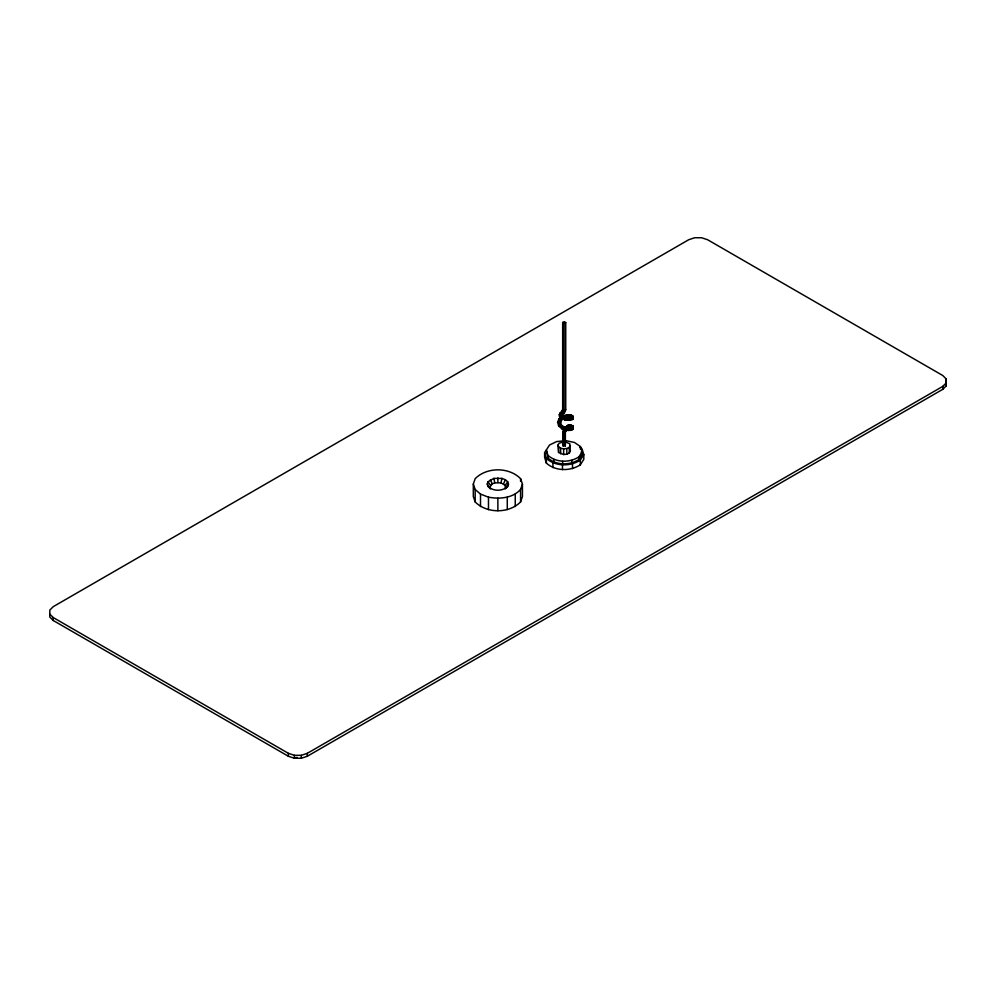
<?xml version="1.0" encoding="UTF-8"?>
<svg xmlns="http://www.w3.org/2000/svg" width="996" height="996" viewBox="0 0 996 996"><rect width="100%" height="100%" fill="white"/><g stroke="black" fill="none" stroke-linecap="round" stroke-linejoin="round"><path stroke-width="1.49" d="M288.392 756.263L53.261 620.508L49.8 617.047L49.8 610.112L53.261 606.651L688.697 239.737L694.698 237.745L701.607 237.745L707.608 239.737L942.739 375.492L946.2 378.953L946.2 385.888L942.739 389.349L307.303 756.263L301.302 758.255L294.393 758.255L288.392 756.263L288.392 753.325L53.261 617.57L49.8 614.109M307.303 756.263L307.303 753.325L942.739 386.411L946.2 382.95L946.2 385.888M488.476 509.628L488.476 497.178L480.508 494.103L475.192 489.497L473.312 484.068L475.192 478.64C486.845 466.912 508.906 466.912 520.572 478.64L522.439 484.068L522.439 496.531L520.572 501.959C508.906 513.687 486.845 513.687 475.192 501.959L473.312 496.531L473.312 484.068M565.292 432.463L563.126 432.339L564.72 428.604L563.126 432.339L565.292 445.909L565.292 432.463L566.288 430.098L565.292 431.33L565.292 445.909L563.114 445.897L563.114 431.218L564.035 429.002M565.74 322.58L565.74 409.717L564.396 412.966L560.275 417.237L559.204 414.747L562.665 409.593L562.665 322.492L564.271 321.646L565.74 322.58L564.134 323.426L562.665 322.492M942.739 389.349L942.739 386.411M563.114 445.897L563.114 431.218M559.067 418.669L560.437 418.631L559.266 421.433L561.918 428.753L565.853 429.861L572.862 429.425L572.986 425.939L570.882 426.089L570.857 428.168L570.882 426.089L569.239 425.317L566.064 426.798L568.28 425.18L570.72 424.869L572.986 425.939L572.862 429.425C568.094 431.903 562.018 429.724 558.644 425.852L557.573 422.217L559.067 418.669L562.591 415.992L566.985 414.697L570.795 414.822L572.825 415.917L572.949 419.353L568.878 420.3M564.396 412.966L562.105 410.912L565.74 409.717L559.503 416.515L561.968 418.718L562.03 415.681L561.196 414.585L559.204 414.747L561.968 418.718L565.541 420.113L570.235 420.312L570.086 418.133L572.513 417.274L572.825 415.917L569.675 417.66L564.956 418.158M558.955 423.312L559.827 426.325L558.644 425.852L559.266 421.433L563.96 418.457M570.72 426.973L568.816 427.458L569.239 425.317L570.72 424.869L567.957 425.466L568.33 427.869L569.139 427.184L568.33 427.869L566.749 426.388L568.28 425.18L567.857 427.247M501.947 478.404L505.395 479.736L507.699 481.728L508.508 484.068L507.699 486.422L505.258 488.862L505.258 485.326L500.938 482.836L501.947 478.404L493.804 478.404L488.052 481.728L487.243 484.068L488.052 486.422L490.493 488.862L487.243 484.068M564.134 323.426L564.134 410.514L563.661 411.609L560.101 413.091L561.595 413.863L562.093 416.079L565.965 417.984L568.716 418.133L570.509 417.498L570.733 416.502L569.251 415.693L562.591 415.992M489.883 487.094L492.223 483.832L494.825 482.836L500.938 482.836M520.572 501.959L520.572 489.497L522.439 484.068M558.644 425.852L560.15 424.396C563.699 427.346 568.915 429.463 572.986 425.939L569.239 425.317L569.251 427.409L572.974 428.019L572.887 427.359L566.313 430.322L561.333 424.869L560.636 422.528L561.607 420.212L560.437 418.631M503.528 483.832L505.395 479.736M566.985 414.697L564.782 417.511L567.508 416.664L566.948 417.573L566.438 415.606L570.795 414.822L566.948 417.573M570.509 417.498L572.513 417.274L572.949 419.353L562.777 416.515L561.968 418.718M579.846 447.329L582.038 448.835L583.805 454.624L583.805 459.318L580.319 464.846C570.16 471.345 555.569 471.394 546.381 463.128L544.613 457.338L544.613 452.645L549.506 445.025L556.627 441.577L562.715 440.954M564.744 441.714L569.812 443.768L570.372 451.275L569.276 453.018L566.824 454.201L563.661 454.525L558.594 452.47L558.034 444.963L559.13 443.22L563.686 441.813M558.034 444.963L558.594 446.781L560.648 448.2L563.661 448.835L566.824 448.511L569.276 447.329L570.372 445.586M582.075 451.86L582.075 454.537L578.9 459.567C569.637 465.505 556.328 465.543 547.937 458.011L546.331 450.055L547.937 455.346C556.328 462.879 569.637 462.829 578.9 456.903L582.075 451.86L580.469 446.582L574.493 442.473L565.765 440.643M544.613 452.645L546.381 458.434C555.569 466.701 570.16 466.651 580.319 460.14L583.805 454.624M505.258 485.326L507.699 481.728M505.868 487.094L508.508 484.068M568.28 425.18L568.816 427.458M507.699 486.422C502.656 491.501 493.107 491.501 488.052 486.422M488.476 497.178C499.519 499.233 512.567 498.274 520.572 489.497M569.251 427.409L570.882 426.089M563.126 432.339L566.288 430.098L565.292 431.33L565.292 444.652M562.03 415.681L559.503 416.515L565.541 420.113L570.086 418.133L568.716 418.133M560.275 417.237L562.093 416.079M557.573 422.217L559.266 421.433L560.636 422.528M288.392 753.325L294.393 755.317L301.302 755.317L307.303 753.325M297.02 757.383L294.393 758.255L294.393 755.317M564.72 429.463L561.918 428.753L563.437 426.736M570.945 419.577L572.949 419.353M570.808 427.135L572.887 427.359M570.783 429.201L572.862 429.425L569.09 427.832M568.953 429.948L570.397 430.434L570.546 428.317L562.914 426.848L560.15 424.396M562.777 416.515L566.425 417.934L566.014 420.075L561.632 418.37L561.321 415.344L563.114 416.863L561.321 415.344M562.665 409.593L564.134 410.514M572.513 417.274L573.285 417.909M560.698 427.097L562.441 428.641M566.326 427.77L566.313 430.322L565.853 429.861M488.052 481.728L490.493 485.326M560.101 413.091L560.823 414.461M490.356 479.736L492.223 483.832M581.266 451.898L582.075 454.537M493.804 478.404L494.825 482.836M569.251 415.693L569.675 417.66M53.261 617.57L53.261 620.508M946.2 378.953L946.2 381.891M580.469 446.582L580.469 449.246M580.319 460.14L580.319 464.846M578.9 456.903L578.9 459.567M572.513 463.924L572.513 468.618M571.791 460.351L571.791 463.016M569.276 447.329L569.276 453.018M566.824 448.511L566.824 454.201M563.661 448.835L563.661 454.525M562.64 461.285L562.64 463.949M562.491 464.945L562.491 469.639M560.648 448.2L560.648 453.89M558.594 446.781L558.594 452.47M553.913 459.442L553.913 462.119M552.917 462.928L552.917 467.634M547.937 455.346L547.937 458.011M546.381 458.434L546.381 463.128M520.572 478.64L520.572 481.417M515.243 494.103L515.243 506.553M507.275 497.178L507.275 509.628M497.875 477.931L497.875 482.487M497.875 498.249L497.875 510.711M480.508 494.103L480.508 506.553M475.192 489.497L475.192 501.959M301.302 755.317L301.302 758.255"/></g></svg>
